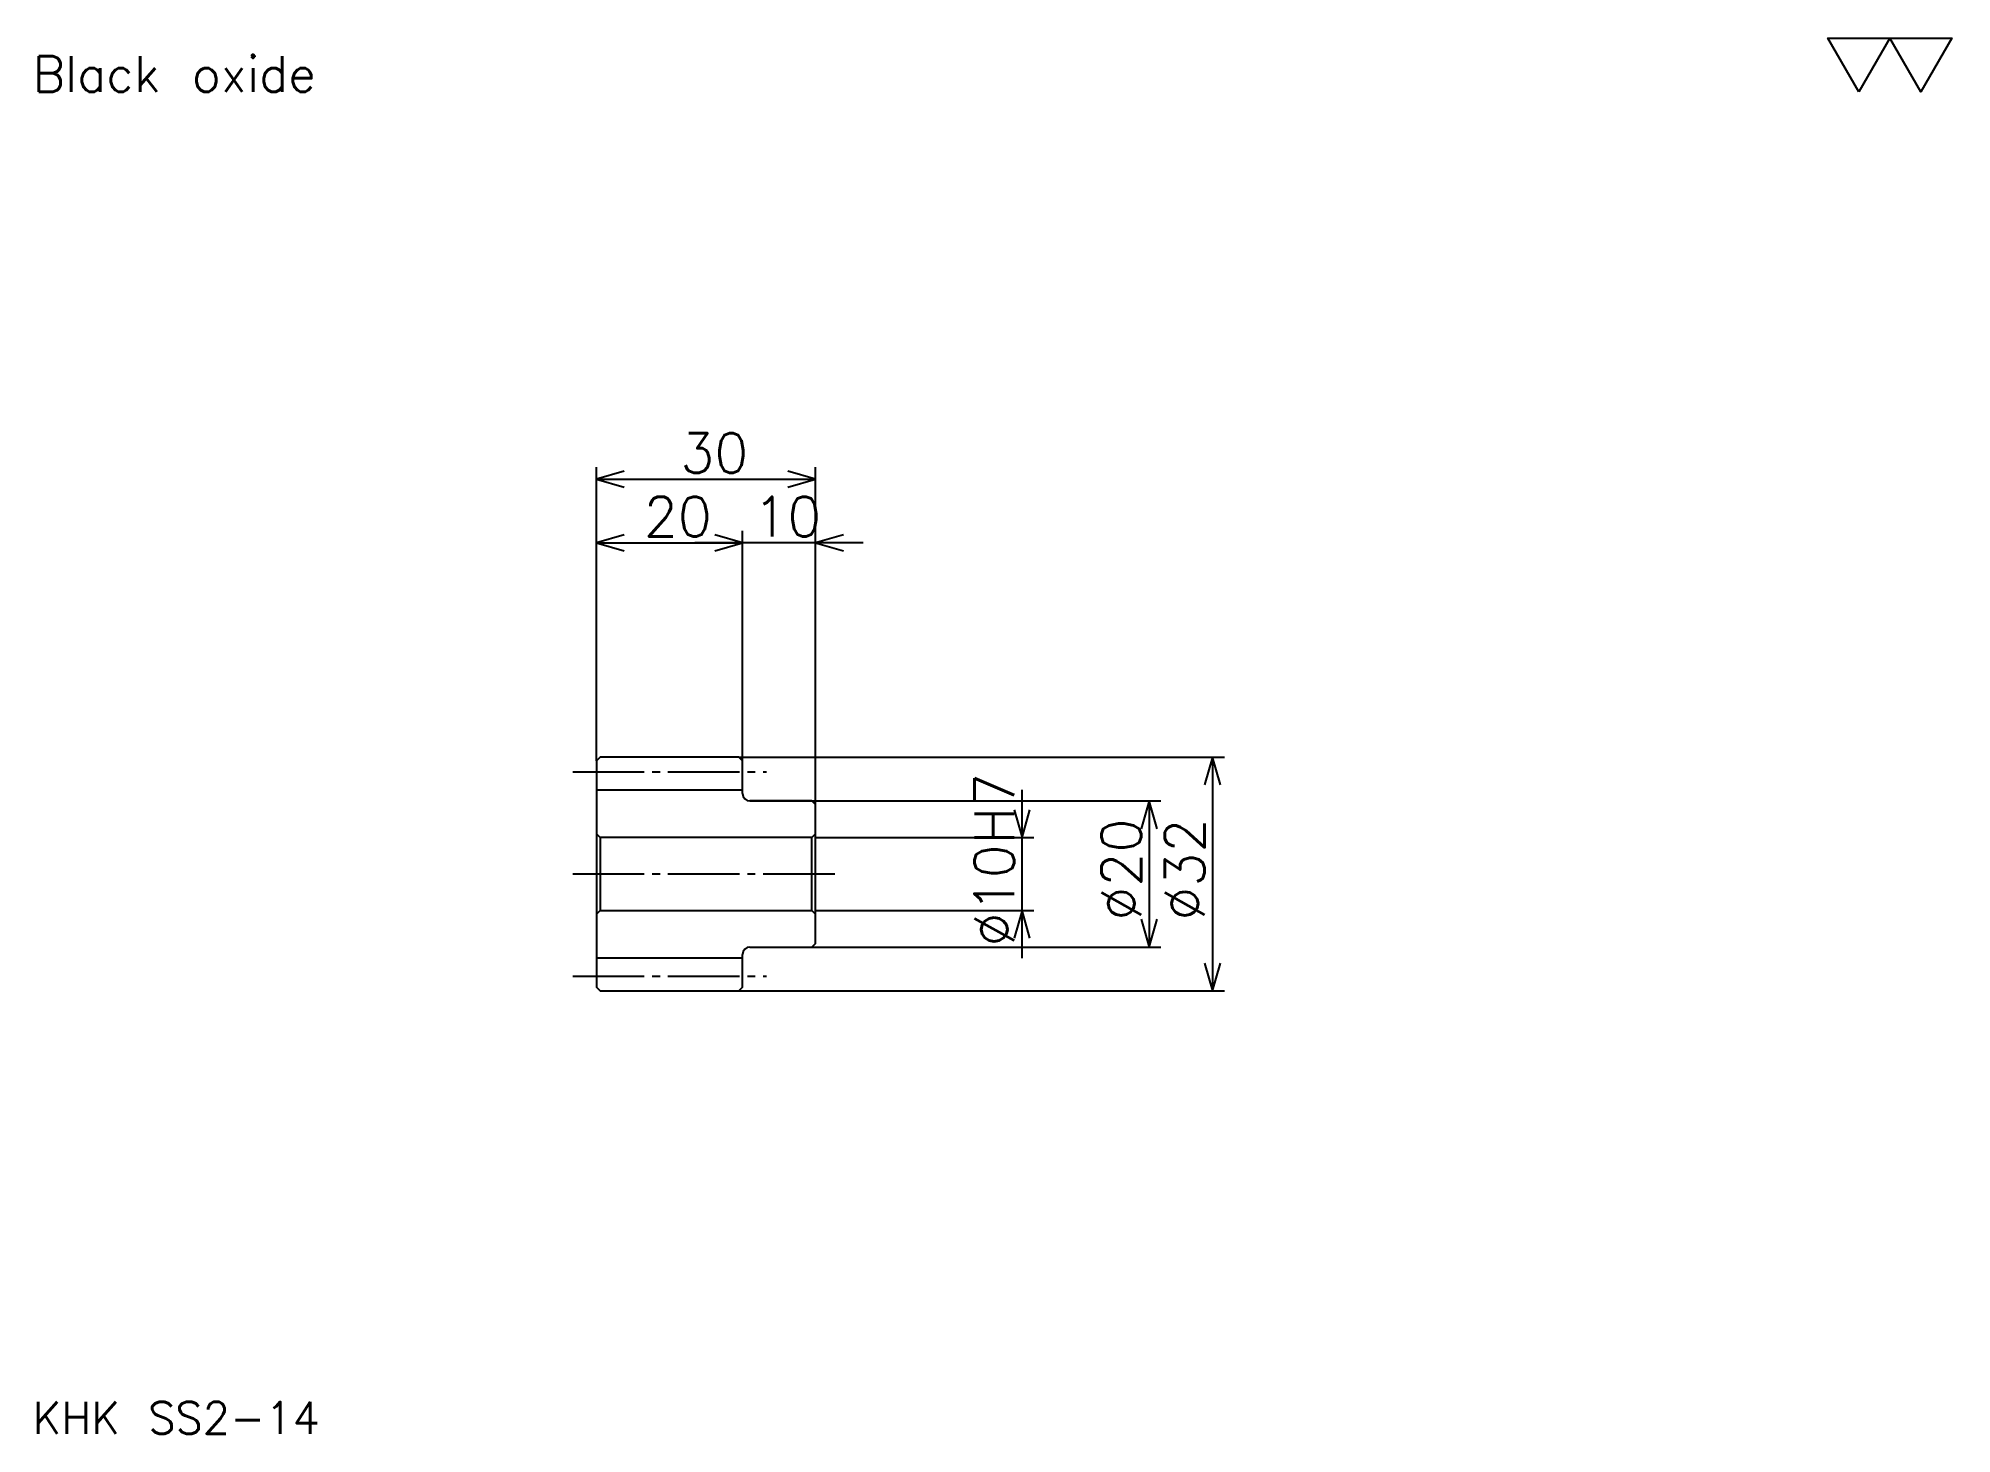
# Model space of a CAD drawing. Extents: x 12 to 274, y 12 to 203.
import ezdxf

# ---------------------------------------------------------------- set-up
doc = ezdxf.new("R2010")
doc.units = 0
doc.linetypes.add('DASHDOT', pattern=[13.04348, 9.782609, -1.086957, 1.086957, -1.086957])
doc.layers.get('0').update_dxf_attribs({"linetype": 'CONTINUOUS'})
doc.layers.add('DASHDOT', color=6, linetype='DASHDOT')
doc.styles.add('KANJI', font='TXT', dxfattribs={"bigfont": 'BIGFONT'})

msp = doc.modelspace()

# ---------------------------------------------------------------- linework, layer by layer
at = {"color": 5}
for p, q in [((88.043472, 104.58696), (88.043472, 144.26088)), ((118.043472, 104.58696), (118.043472, 144.26088)), ((88.043472, 142.630432), (118.043472, 142.630432)), ((88.043472, 133.934784), (108.043472, 133.934784)), ((124.565216, 133.934784), (101.521736, 133.934784)), ((108.043472, 104.58696), (108.043472, 135.565216)), ((88.043472, 104.08696), (88.043472, 104.58696)), ((107.543472, 104.58696), (118.043472, 104.58696)), ((108.043472, 104.08696), (108.043472, 104.58696)), ((118.043472, 104.58696), (174.021729, 104.58696)), ((118.043472, 98.08696), (118.043472, 104.58696)), ((172.391296, 104.58696), (172.391296, 72.58696)), ((146.304352, 77.065224), (146.304352, 100.108696)), ((109.043472, 98.58696), (118.043472, 98.58696)), ((118.043472, 98.58696), (165.32608, 98.58696)), ((163.695648, 98.58696), (163.695648, 78.58696)), ((118.043472, 93.58696), (147.934784, 93.58696)), ((118.043472, 83.58696), (147.934784, 83.58696)), ((109.043472, 78.58696), (118.043472, 78.58696)), ((118.043472, 78.58696), (165.32608, 78.58696)), ((107.543472, 72.58696), (118.043472, 72.58696)), ((118.043472, 72.58696), (174.021729, 72.58696))]:
    msp.add_line(p, q, dxfattribs=at)
at = {"color": 4}
for p, q in [((88.043472, 100.08696), (108.043472, 100.08696)), ((88.543472, 93.58696), (88.543472, 83.58696)), ((117.543472, 93.58696), (118.043472, 94.08696)), ((117.543472, 83.58696), (118.043472, 83.08696)), ((88.043472, 77.08696), (108.043472, 77.08696))]:
    msp.add_line(p, q, dxfattribs=at)
at = {"color": 7}
msp.add_lwpolyline([(260.869568, 195.652176), (256.630432, 203), (273.586975, 203), (269.347839, 195.652176), (265.108704, 203), (260.869568, 195.652176)], dxfattribs=at)
at = {"color": 5}
for points in [[(91.847816, 143.717392), (88.043472, 142.630432), (91.847816, 141.543488)], [(114.23912, 141.543488), (118.043472, 142.630432), (114.23912, 143.717392)], [(91.847816, 135.021744), (88.043472, 133.934784), (91.847816, 132.847824)], [(104.23912, 132.847824), (108.043472, 133.934784), (104.23912, 135.021744)], [(104.23912, 132.847824), (108.043472, 133.934784), (104.23912, 135.021744)], [(121.847824, 135.021744), (118.043472, 133.934784), (121.847824, 132.847824)], [(173.478256, 100.782608), (172.391296, 104.58696), (171.304337, 100.782608)], [(145.217392, 97.391312), (146.304352, 93.58696), (147.391296, 97.391312)], [(164.782608, 94.782608), (163.695648, 98.58696), (162.608688, 94.782608)], [(147.391296, 79.782608), (146.304352, 83.58696), (145.217392, 79.782608)], [(162.608688, 82.391312), (163.695648, 78.58696), (164.782608, 82.391312)], [(171.304337, 76.391312), (172.391296, 72.58696), (173.478256, 76.391312)]]:
    msp.add_lwpolyline(points, dxfattribs=at)
at = {"color": 4}
for points in [[(108.043472, 99.58696), (108.043472, 104.08696), (107.543472, 104.58696), (88.543472, 104.58696), (88.043472, 104.08696), (88.043472, 83.08696)], [(109.043472, 78.58696), (117.543472, 78.58696), (118.043472, 79.08696), (118.043472, 98.08696), (117.543472, 98.58696), (109.043472, 98.58696)], [(88.043472, 83.08696), (88.543472, 83.58696), (117.543472, 83.58696), (117.543472, 93.58696), (88.543472, 93.58696), (88.043472, 94.08696)], [(88.043472, 83.08696), (88.043472, 73.08696), (88.543472, 72.58696), (107.543472, 72.58696), (108.043472, 73.08696), (108.043472, 77.58696)]]:
    msp.add_lwpolyline(points, dxfattribs=at)
for centre, start, end in [((109.043472, 99.58696), 180, 270), ((109.043472, 77.58696), 90, 180)]:
    msp.add_arc(centre, 1, start, end, dxfattribs=at)
at = {"layer": 'DASHDOT', "color": 7}
for p, q in [((84.7826, 102.58696), (111.304344, 102.58696)), ((84.7826, 88.58696), (121.304337, 88.58696)), ((84.7826, 74.58696), (111.304344, 74.58696))]:
    msp.add_line(p, q, dxfattribs=at)

# ---------------------------------------------------------------- texts
at = {"color": 7, "style": 'KANJI'}
for s, height, p in [('Black oxide', 4.891304, (10.869565, 195.652176)), ('30', 5.434783, (99.510864, 143.5)), ('20', 5.434783, (94.510864, 134.804352)), ('10', 5.434783, (109.510864, 134.804352)), ('KHK SS2-14', 4.347826, (10.869565, 11.956522))]:
    msp.add_text(s, height=height, dxfattribs=at).set_placement(p)
for s, p in [('%%c10H7', (145.217392, 78.66848)), ('%%c20', (162.608688, 82.201088)), ('%%c32', (171.304337, 82.201088))]:
    msp.add_text(s, height=5.434783, rotation=90, dxfattribs=at).set_placement(p)

doc.saveas('drawing.dxf')
